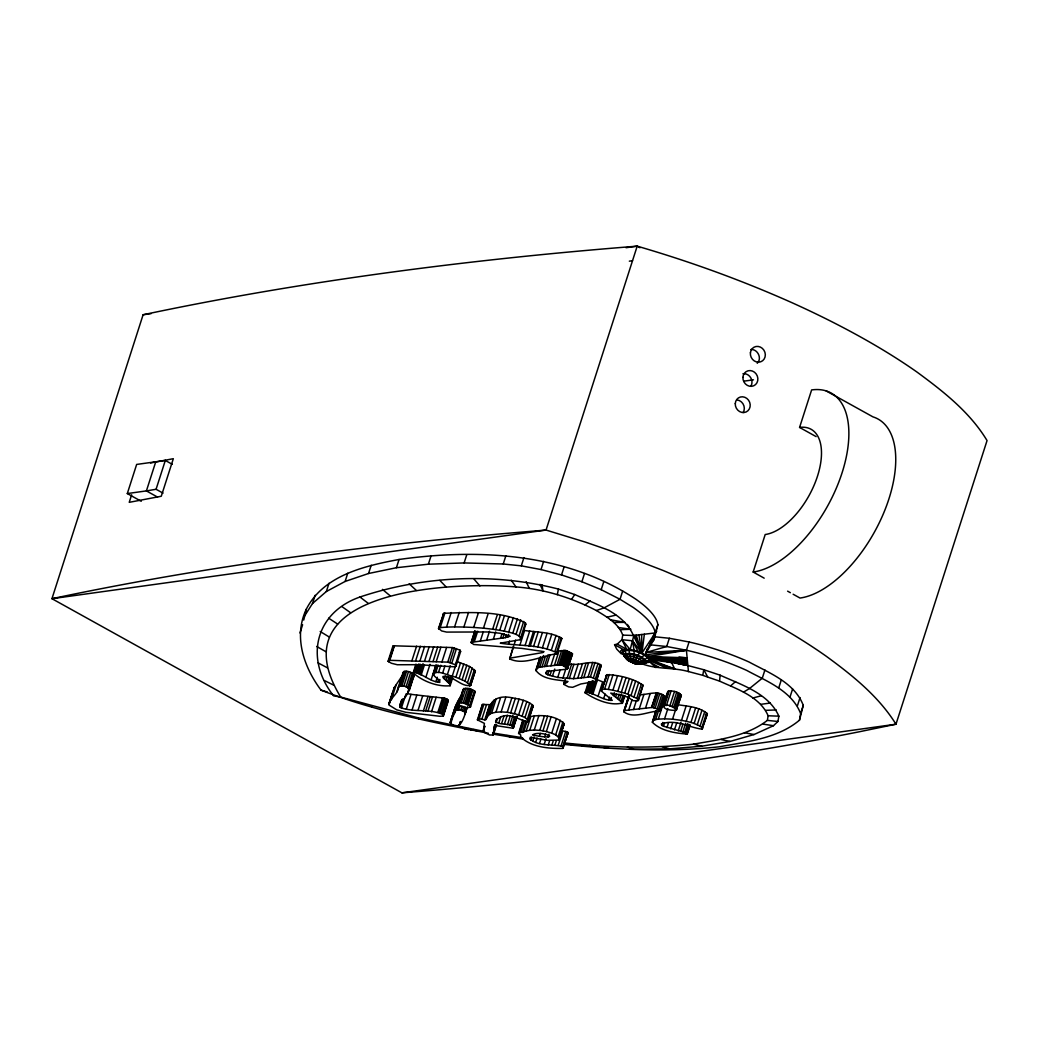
<?xml version="1.0" encoding="UTF-8"?>
<svg xmlns="http://www.w3.org/2000/svg" width="1039" height="1039" viewBox="0 0 1039 1039"><rect width="100%" height="100%" fill="white"/><g stroke="black" fill="none" stroke-linecap="round" stroke-linejoin="round"><path stroke-width="1.5" d="M517.279 716.079L513.162 728.248L494.616 725.417L492.98 734.989L489.577 734.976L484.005 732.274L483.33 730.638L484.732 726.274M513.539 727.729L513.539 727.209C509.733 721.845 493.902 726.716 496.486 718.936M563.398 747.651L562.813 746.534C552.073 743.768 538.721 746.794 529.76 738.911L530.319 737.274L547.384 740.326L558.566 740.054L564.06 723.599C555.735 715.533 541.877 714.533 530.864 716.481L526.189 731.04L518.617 732.976L520.708 735.041L520.656 736.911C531.124 747.21 548.566 748.69 562.657 748.405L568.073 732.872L567.489 731.976L562.839 730.885L558.164 745.444M568.073 732.872L562.657 748.405M399.781 705.52C404.171 697.208 417.743 685 399.145 686.117L398.521 686.714C398.457 694.091 389.482 698.065 388.963 705L396.664 709.819L405.885 712.299L439.978 716.287L443.315 716.027L443.51 714.897C430.847 708.247 413.743 712.871 400.171 707.429L399.781 705.52L401.184 701.156M559.294 739.3L564.06 723.599M565.476 743.054C607.945 747.612 650.908 748.742 693.429 744.171C718.637 739.677 746.625 736.508 767.353 720.378L768.146 715.767C759.821 696.598 737.222 689.208 719.572 681.116L720.118 675.181L703.806 669.726L687.376 665.415L650.154 658.271C642.518 651.985 631.543 647.959 621.738 649.946L620.634 650.933L621.387 653.934L616.672 649.063L614.581 644.674L617.231 644.154L621.945 639.712L622.738 635.102C618.543 623.348 606.464 616.763 596.386 610.529C571.45 597.62 544.046 589.035 515.98 586.918C453.017 581.567 274.582 588.827 340.675 697.052L417.133 717.598L484.694 731.534M495.551 721.845L497.902 718.559C508.253 711.079 518.058 719.819 527.565 721.78L533.163 705.819C527.812 700.247 519.188 699.208 511.902 697.74C494.642 694.351 488.577 702.806 486.174 719.261L484.758 719.832L479.226 718.767L477.382 719.832L484.395 723.378L483.33 730.638M528.396 721.261L533.163 705.819M690.078 725.365L687.273 734.105C675.363 733.17 661.116 731.079 652.388 722.287L655.791 710.897M644.349 634.219L641.959 653.05L632.556 640.79L621.945 639.712L626.673 649.258L617.231 644.154M402.911 674.441L403.82 671.558C408.041 670.025 417.769 674.09 412.106 679.22M601.386 691.065L607.088 674.675C619.439 675.194 632.66 678.129 643.011 685.195L638.466 700.299L637.18 700.935L632.959 700.611L628.439 697.481L622.218 695.312L610.737 693.078L622.543 702.935C610.231 706.364 595.347 699.494 585.061 692.792L585.178 692.065C594.542 692.792 602.568 700.533 612.244 700.364L601.386 691.065L606.529 675.012M606.062 676.506L606.218 675.415M634.219 651.206L633.439 659.142L634.258 663.337L641.582 664.012L648.843 661.233L649.362 659.609C643.167 652.622 631.803 648.713 622.764 651.232L622.231 652.869L626.712 659.349L634.855 663.661L641.582 664.012L646.089 662.583L646.531 661.207L649.362 659.609M564.047 744.405C615.543 749.664 667.609 752.405 719.196 746.807C746.573 741.781 777.471 738.638 799.485 720.183L800.627 713.585C791.939 690.844 766.509 681.155 746.599 670.363A101.303 31.3 17.8 0 0 686.415 650.232L646.141 652.44L654.089 639.517L657.869 624.673A101.303 31.3 17.8 0 0 635.907 599.243C566.541 553.203 479.291 548.202 399.054 559.476C364.715 565.878 323.649 575.268 306.31 609.179C293.271 636.582 303.817 667.155 321.012 690.13C374.637 711.208 432.003 722.105 488.434 733.3M627.426 747.132L634.374 749.236L669.856 748.82L701.87 746.21L730.04 741.43L754.054 734.534L773.458 725.703L777.964 721.469L778.873 716.17C768.717 693.208 741.339 684.844 720.118 675.181M654.297 636.725L669.337 638.271L689.065 641.985A101.303 31.3 17.8 0 1 749.249 662.116C769.159 672.908 794.588 682.597 803.264 705.338L799.485 720.183M557.346 594.646L558.398 589.061C493.772 572.489 423.068 575.866 359.962 597.009C314.557 612.893 304.635 659.271 333.584 695.831L340.675 697.052M707.754 677.116L702.741 675.311L703.806 669.726L707.754 677.116L719.572 681.116M303.726 620.075L306.31 609.179M388.067 661.233L389.755 660.323L447.77 662.129L455.394 664.726L455.952 666.09L454.55 666.817L418.133 664.7L397.262 664.739L391.391 663.259L388.067 661.233L392.898 646.115L393.729 645.803L452.446 647.557L460.069 650.167L460.628 651.531L455.952 666.09M392.898 646.115L393.287 647.245M474.135 693.065L475.239 692.286L474.615 690.935L469.524 688.558L463.823 688.532L463.303 690.208M143.109 314.752L51.95 598.698L401.885 792.835A5547.857 1714.389 17.8 0 0 858.435 731.95L895.982 724.209L987.05 440.575C969.997 412.249 943.399 391.482 917.138 372.17A382.014 118.043 17.8 0 0 791.692 302.57C741.56 280.231 689.883 261.49 637.193 246.165A5548.039 1714.441 17.8 0 0 143.109 314.752L151.071 313.648M141.226 501.279L127.303 493.564L136.654 464.433L165.318 460.459L172.279 464.316M131.641 494.824L129.226 502.331L161.279 496.252L173.331 458.693L150.538 462.991M155.759 461.784L146.408 490.902L127.303 493.564M157.538 497.084L146.408 490.902L156.071 489.278L165.318 460.459M299.972 632.998L302.609 624.751M303.661 617.413L312.492 603.529L315.142 595.295M312.492 603.529L326.363 591.503L328.999 583.269M326.363 591.503L345.117 581.45L347.753 573.216M345.117 581.45L368.546 573.502L371.196 565.255M368.546 573.502L396.404 567.723L399.054 559.476M388.612 661.804L393.729 645.803M389.378 660.323L394.054 645.764M389.755 660.323L394.43 645.751M396.404 567.723L428.38 564.19L431.029 555.943M388.963 703.559L394.184 687.636L402.418 675.454M388.872 704.325L393.08 691.221M389.43 703.546L393.171 691.896M391.43 699.637L396.106 685.078M396.755 692.039L403.197 672.155M398.703 687.545L403.82 671.558M400.301 685.818L404.976 671.259M401.898 685.844L406.574 671.285M411.925 660.7L416.6 646.141M403.82 686.195L408.496 671.636M400.457 703.923L401.859 699.559M406.028 686.948L410.704 672.389M399.716 706.858L402.054 699.585M400.171 707.429L402.976 698.702M415.626 660.804L420.301 646.232M407.639 687.87L412.314 673.298M401.431 707.923L405.171 696.273M405.184 696.766L406.119 693.844M413.171 672.882L413.795 672.324C423.016 673.688 430.211 681.883 439.822 682.376L439.458 680.766L434.328 675.96L433.393 673.675C438.887 669.921 446.458 675.22 452.251 676.103L456.926 661.544L469.641 666.493L475.343 670.778L470.667 685.337C461.264 687.493 453.679 675.311 442.939 676.48L443.017 677.584L449.783 684.091L450.108 685.753C437.224 686.987 422.535 681.194 413.171 672.882L415.977 664.142M413.795 672.324L416.132 665.051M408.678 688.844L413.353 674.285M407.431 693.779L411.171 682.129M413.704 673.986L416.042 666.7M414.782 672.363L417.12 665.077M409.21 689.792L413.886 675.233M409.184 690.818L413.964 675.805M416.145 672.597L418.951 663.869M419.951 660.973L424.626 646.414M417.535 672.96L420.34 664.233M406.366 708.91L411.041 694.351L444.731 698.208L447.238 699.221L448.225 701.026L443.315 716.027M418.587 673.376L421.392 664.635M419.12 673.714L421.925 664.986M419.574 674.064L422.847 663.882M420.172 674.506L423.444 664.311M424.535 661.181L429.211 646.622M421.172 675.103L424.444 664.908M412.119 709.754L416.795 695.195M509.604 658.207L542.865 652.544L544.007 651.596L521.838 648.375L473.615 644.479L471.187 642.362L505.396 637.647L510.188 636.18L499.941 633.245L487.291 631.959L446.614 632.089L441.692 630.946L438.51 628.361L443.744 613.309C470.667 612.374 500.889 610.361 525.435 622.906L525.812 624.192L521.136 638.751L520.071 639.725L500.291 643.18C519.058 646.102 540.163 644.219 557.19 653.037L556.878 653.752C541.839 655.596 524.059 665.83 509.681 658.908L513.344 646.557M438.692 629.05L443.744 613.309M429.003 661.401L433.679 646.842M438.51 628.361L440.211 627.595L444.887 613.036M425.808 677.441L430.016 664.337M428.38 564.19L464.121 562.943L466.771 554.696M433.016 661.596L437.692 647.037M418.003 710.455L422.678 695.896M440.211 627.595L446.523 627.101L451.199 612.542M436.185 661.765L440.861 647.193M431.12 679.805L435.796 665.246M433.393 673.675L436.185 664.947M433.497 674.753L435.835 667.467M434.289 672.856L436.627 665.57M434.925 672.584L437.263 665.298M423.354 710.988L428.029 696.429M435.809 672.389L438.146 665.103M425.561 711.208L430.237 696.649M438.471 672.519L440.809 665.233M441.926 661.999L446.601 647.427M435.912 681.649L437.315 677.272M446.523 627.101L454.601 626.907L459.277 612.348M427.847 711.429L432.523 696.87M437.783 682.207L438.718 679.298M439.016 682.402L439.952 679.493M442.575 673.285L444.913 666.012M431.51 711.793L436.185 697.234M447.77 662.129L452.446 647.557M444.315 678.844L445.25 675.934M449.822 662.505L454.498 647.946M447.393 674.532L450.199 665.804M445.9 680.272L446.835 677.363M451.809 663.103L456.485 648.544M454.601 626.907L463.862 627.037L468.537 612.465M447.445 681.675L448.848 677.298M437.835 712.429L442.51 697.87M439.055 712.585L443.731 698.013M448.692 682.857L450.562 677.038M455.394 664.726L460.069 650.167M440.055 712.767L444.731 698.208M449.783 684.091L451.653 678.272M450.108 685.753L452.666 677.779M441.523 713.248L446.199 698.676M442.562 713.78L447.238 699.221M443.198 714.351L447.874 699.792M443.51 714.897L448.173 700.338M470.667 685.337L464.965 681.052L455.887 677.259L460.563 662.7M463.862 627.037L473.693 627.452L478.369 612.893M459.16 678.415L463.836 663.856M471.187 642.362L474.927 630.712M471.199 642.894L474.94 631.244M471.745 641.946L475.018 631.764M472.992 641.608L476.265 631.413M462.16 679.662L466.836 665.103M474.433 641.388L477.706 631.192M467.524 706.741C464.667 714.222 460.822 734.326 450.16 722.637C453.199 713.728 455.589 702.247 461.926 695.273L460.056 701.104M450.16 722.637L455.666 705.871M450.991 720.443L456.744 703.741M450.744 723.43L452.614 717.598M452.069 718.3L458.108 701.169M464.965 681.052L469.641 666.493M453.433 715.728L459.55 698.39M454.874 712.949L460.861 695.585M464.121 562.943L503.24 563.982L505.889 555.735M456.186 710.156L463.186 689.273M458.459 704.468L459.147 703.091L463.173 702.832L470.55 706.325C468.368 709.546 461.03 706.988 458.459 704.468L462.667 691.364M458.628 704.767L463.823 688.532M456.472 709.975L457.251 709.832L459.121 704.013M473.693 627.452L483.473 628.179L488.148 613.607M480.447 640.647L483.252 631.907M457.251 709.832L458.615 709.884L460.017 705.507M461.225 702.637L465.901 688.078M467.55 682.558L472.226 667.999M458.615 709.884L460.667 710.26L462.069 705.897M463.173 702.832L467.849 688.273M469.732 684.078L474.407 669.519M469.589 686.039L471.459 680.22M465.654 712.572L462.407 710.767L463.81 706.39M464.849 703.117L469.524 688.558M470.446 685.779L475.343 670.778M458.926 726.053L460.329 721.689M465.953 703.52L470.628 688.961M459.147 725.845L460.55 721.482M486.707 639.946L489.512 631.218M463.952 711.338L465.355 706.975M467.018 704.052L471.693 689.493M465.108 711.962L466.511 707.585M464.849 714.481L466.719 708.663M468.134 704.728L472.81 690.156M483.473 628.179L492.668 629.218L497.343 614.646M469.94 705.494L474.615 690.935M469.927 706.169L473.667 694.533M470.433 707.182L475.226 691.766M492.668 629.218L495.733 629.66L500.408 615.101M493.343 639.219L495.681 631.933M495.733 629.66L499.746 630.322L504.422 615.763M503.24 563.982L521.292 565.852L523.942 557.605M500.512 638.362L501.915 633.985M499.746 630.322L504.214 631.154L508.889 616.595M502.837 638.024L504.24 633.66M477.382 719.832L482.408 704.442L490.85 704.689M477.784 720.43L482.408 704.442M479.226 718.767L483.901 704.208M505.396 637.647L506.331 634.738M504.214 631.154L508.707 632.128L513.383 617.556M507.733 637.193L508.668 634.271M481.849 719.209L486.525 704.65M508.565 643.933L509.5 641.011M484.758 719.832L489.434 705.273M508.707 632.128L512.798 633.206L517.474 618.647M640.024 247.724L637.193 246.165L546.046 530.059L51.95 598.698A5547.857 1714.389 17.8 0 1 501.33 533.825L546.046 530.059L585.658 542.202L624.959 555.774L663.414 570.593L700.533 586.464A382.014 118.043 17.8 0 1 825.992 656.064C852.331 675.285 878.513 696.208 895.982 724.209L401.885 792.835M485.823 719.754L490.499 705.195M486.174 719.261L491.616 703.104M486.94 717.676L492.681 701.429M483.343 731.313L484.836 726.287M488.005 715.988L489.499 714.429L494.174 699.857M521.136 638.751L519.032 635.959L516.019 634.361L520.695 619.802M489.499 714.429L491.564 713.196L496.239 698.624M514.214 644.466L515.617 640.102M509.681 658.908L513.734 646.076M519.032 635.959L523.708 621.4M521.292 565.852L541.02 569.554L543.657 561.32M491.564 713.196L495.928 712.247L500.603 697.689M520.071 639.725L525.435 622.906M519.929 645.037L524.604 630.478C536.981 632.426 551.151 631.699 561.865 638.466L556.878 653.752M493.98 727.651L494.915 724.741M495.876 722.118L496.811 719.209M493.889 730.001L495.759 724.17M492.98 734.989L496.2 725.079M493.369 734.612L496.642 724.43M495.928 712.247L501.123 711.884L505.798 697.325M498.863 722.806L500.733 716.975M525.059 645.57L529.734 631.011M501.655 723.352L503.993 716.079M501.123 711.884L507.227 712.299L511.902 697.74M528.851 645.985L533.527 631.426M504.46 723.91L507.266 715.17M530.228 646.141L534.903 631.582M507.227 712.299L510.668 712.858L515.344 698.299M507.487 724.612L510.292 715.871M533.527 646.57L538.202 631.998M509.746 725.209L513.019 715.014M510.668 712.858L514.383 713.689L519.058 699.13M511.604 725.819L514.409 717.079M537.721 647.167L542.397 632.595M512.915 726.482L516.188 716.287M541.02 569.554L561.528 574.944L564.164 566.697M513.162 728.248L516.903 716.598M528.487 720.378L525.007 717.546L518.643 714.884L523.318 700.325M542.384 647.933L547.059 633.374M568.917 663.752C579.645 666.83 591.685 658.518 601.23 665.298L596.711 680.675L595.685 681.402L580.788 683.987L572.684 687.299L568.593 686.883L563.878 684.402L567.982 681.506C557.32 679.48 543.501 680.09 536.124 670.739L539.761 657.843M536.02 669.493L540.384 656.856M536.124 670.739L539.864 659.09M522.136 716.157L526.812 701.598M536.644 668.506L537.838 667.765L541.111 657.57M518.552 733.664L522.825 719.871M537.838 667.765L539.786 667.181L543.527 655.531M519.331 732.56L523.072 720.91M525.007 717.546L529.682 702.974M547.085 648.881L551.761 634.309M520.578 732.417L524.318 720.767M539.786 667.181L542.059 666.791L545.332 656.596M522.279 732.573L526.02 720.923M527.409 719.079L532.085 704.52M542.059 666.791L544.345 666.544L548.085 654.895M523.695 731.872L526.968 721.676M527.565 721.78L532.825 705.208M544.345 666.544L546.306 666.35L550.047 654.7M551.41 649.972L556.086 635.413M596.711 680.675L595.373 678.961L590.399 676.909L573.528 678.701L557.722 677.467L547.774 674.766L546.163 673.753L547.098 670.843M554.969 651.245L559.631 636.686M526.189 731.04L529.721 730.339L534.397 715.78M547.774 674.766L549.176 670.402M546.306 666.35L550.891 665.804L554.631 654.154M555.904 654.336L561.294 637.634M549.93 675.61L551.332 671.233M554.397 665.415L559.073 650.843L565.852 650.492L572.502 653.869L567.307 669.142L546.774 671.415L545.67 672.804L546.163 673.753M530.656 740.054L531.591 737.145M529.721 730.339L534.254 730.027L538.929 715.468M651.908 641.57L654.089 639.517L655.219 632.92A101.303 31.3 17.8 0 0 633.258 607.477L620.023 599.295L601.191 589.697L581.892 581.749L584.528 573.515M552.397 676.324L554.735 669.051M532.682 741.249L534.085 736.872M550.891 665.804L556.969 665.116L561.644 650.557M556.969 665.116L558.839 664.908L563.515 650.349M558.839 664.908L560.008 664.882L564.684 650.323M535.682 742.417L537.085 738.054M534.254 730.027L539.799 730.352L544.475 715.78M560.008 664.882L561.177 665.051L565.852 650.492M557.722 677.467L560.06 670.181M539.332 736.3C563.19 739.223 539.007 729.859 532.552 734.963L539.332 736.3L540.267 733.391M561.177 665.051L562.138 665.285L566.813 650.726M567.826 668.441L562.735 665.492L567.411 650.921M539.799 730.352L542.955 730.82L547.631 716.261M563.904 666.064L568.58 651.505M539.514 743.521L540.916 739.145M565.19 666.726L569.866 652.167M562.865 678.194L566.138 667.999M566.528 667.441L571.203 652.882M544.592 737.015L545.527 734.092M542.955 730.82L546.371 731.573L551.047 717.014M567.463 667.973L572.138 653.401M567.307 669.142L572.502 653.869M544.15 744.482L546.02 738.664M563.826 683.896L565.229 679.532M563.878 684.402L565.281 680.038M564.255 683.558L565.19 680.636M548.072 737.054L549.008 734.144M567.008 678.558L571.684 663.999M559.385 738.158L555.67 734.833L551.735 733.157L556.41 718.598M569.255 678.688L573.931 664.129M548.241 745.028L549.644 740.664M601.191 589.697L603.841 581.45M551.813 745.275L553.216 740.911M555.67 734.833L560.346 720.274M573.528 678.701L578.203 664.142M554.826 745.34L556.229 740.976M558.216 736.534L562.891 721.975M577.697 678.415L582.372 663.856M558.566 740.054L563.969 724.741M581.282 677.986L585.957 663.427M561.073 745.872L565.748 731.313M583.84 677.61L588.516 663.051M562.813 746.534L567.489 731.976M563.333 747.145L568.008 732.573M588.061 676.896L592.737 662.324M585.061 692.792L588.451 681.87M590.399 676.909L595.074 662.35M585.97 691.974L589.243 681.779M587.191 692.078L590.464 681.883M588.529 692.312L592.269 680.662M593.36 677.947L598.035 663.389M589.62 692.662L593.36 681.013M622.673 591.048L620.023 599.295L604.114 607.854L596.386 610.529M590.269 692.987L594.009 681.337M590.853 693.338L594.594 681.688M595.373 678.961L600.048 664.389M591.607 693.766L595.815 680.662M597.087 677.025L600.36 666.843M596.555 679.87L601.23 665.298M592.801 694.338L597.477 679.766L602.659 681.896L597.983 696.455M601.542 689.987L607.088 674.675M602.412 689.234L604.581 689.039L609.257 674.48M603.724 698.507L605.127 694.143M604.581 689.039L608.309 689.402L612.984 674.831M608.698 700.026L609.633 697.104M608.309 689.402L612.906 690.221L617.582 675.662M610.529 700.429L611.464 697.52M613.4 695.649L614.335 692.74M615.582 697.104L616.517 694.195M612.906 690.221L617.763 691.403L622.439 676.844M617.737 698.533L619.14 694.169M617.763 691.403L621.361 692.273L626.036 677.714M619.491 699.754L621.361 693.935M621.179 701.052L623.049 695.221M621.361 692.273L624.699 693.195L629.374 678.636M621.867 703.559L624.192 696.286M622.543 702.935L624.868 695.662M638.466 700.299L636.764 698.416L627.881 694.247L632.556 679.688M639.621 694.792C647.933 694.727 657.934 689.948 664.999 696.403L660.323 710.962C649.18 710.728 634.284 719.495 623.997 711.949L628.452 696.611L628.673 697.39M623.777 711.17L628.933 696.117M623.997 711.949L629.127 696.026M624.257 710.676L628.959 697.442M631.011 695.507L635.686 680.948M689.065 641.985L686.415 650.232L645.401 654.739L647.388 648.544M624.751 710.546L628.764 710.04L632.037 699.844M634.037 696.922L638.712 682.35M657.869 624.673L655.219 632.92L645.401 654.739M636.764 698.416L641.427 683.844M628.764 710.04L633.504 709.507L636.31 700.78M637.972 700.715L643.011 685.195M633.504 709.507L639.271 708.897L643.946 694.338M639.271 708.897L645.492 708.221L650.167 693.662M669.337 638.271L666.7 646.518L646.141 652.44L655.219 632.92L633.465 635.504L622.738 635.102M645.492 708.221L651.557 707.494L656.232 692.935M651.557 707.494L656.869 692.961M652.193 707.52L653.427 707.702L658.103 693.13M653.427 707.702L655.128 708.13L659.804 693.571M652.388 722.287L656.129 710.637M660.323 710.962L657.18 708.923L661.856 694.351M652.518 721.079L653.778 720.17L656.583 711.429M658.674 709.65L663.35 695.091M653.778 720.17L655.687 719.572L658.492 710.845M659.791 710.351L664.466 695.792M660.09 711.377L664.999 696.403M655.687 719.572L658.271 719.157L662.947 704.598M663.103 706.078L667.778 691.519C672.389 690.182 678.155 691.636 681.337 695.273L676.168 710.364C655.895 710.598 664.246 698.883 676.662 709.845M663.168 706.572L668.038 691.351M663.869 705.754L668.545 691.195M664.402 705.676L669.077 691.104M666.402 705.559L671.077 691M687.273 734.105L684.701 732.43L663.453 726.209L661.882 725.339L662.817 722.43M658.271 719.157L664.583 718.819L667.856 708.624M663.453 726.209L664.389 723.287M669.804 706.026L674.48 691.467M672.025 706.689L676.701 692.13M666.96 727.599L668.363 723.222M673.766 707.325L678.441 692.766M674.571 707.832L679.246 693.26M675.116 708.364L679.792 693.805M675.532 708.975L680.207 694.416M664.583 718.819L672.532 719.183L677.207 704.624C687.311 706.286 699.377 706.663 707.351 713.793L702.039 729.131C688.948 727.586 675.337 718.572 661.362 724.053L661.882 725.339M675.844 709.118L678.181 701.845M676.168 710.364L681.337 695.273M670.687 728.807L672.558 722.988M674.48 729.872L676.818 722.586M672.532 719.183L681.506 720.352L686.182 705.793M678.246 730.807L681.052 722.079M680.61 731.378L682.948 724.105M681.506 720.352L686.221 721.274L690.896 706.715M682.844 731.924L685.649 723.183M684.701 732.43L687.506 723.702M686.065 732.911L688.87 724.183M686.337 734.248L688.675 726.975M687.221 733.586L690.026 724.845M686.221 721.274L690.948 722.443L695.623 707.884M702.676 728.365L700.065 726.092L694.13 723.456L698.805 708.897M697.286 724.728L701.961 710.169M700.065 726.092L704.741 711.533M701.948 727.326L706.624 712.767M702.039 729.131L707.351 713.793M753.158 572.047L765.198 534.527A59.132 30.378 -61 0 0 817.511 476.109A59.132 30.378 -61 0 0 799.575 427.432L811.628 389.924A100.562 51.664 -61 0 1 842.11 472.693A100.562 51.664 -61 0 1 753.158 572.047L764.184 578.165M764.925 669.973L762.275 678.207L749.522 688.519L743.495 692.143M778.666 688.143L781.302 679.909M789.965 697.195L792.614 688.948M797.407 705.806L800.043 697.559M800.627 713.585L803.264 705.338M454.835 707.754L455.42 708.871M561.865 638.466L560.579 639.764M639.505 652.895L633.803 662.453L632.478 662.895L631.998 661.181M394.184 687.636L393.638 690.441M571.554 599.399L574.723 594.516C596.035 604.217 623.997 612.815 633.673 636.089L641.959 653.05L655.219 632.92L653.427 635.465M644.284 655.064L637.946 660.869L633.803 662.453L628.751 660.869L625.66 657.908L623.699 655.544L624.14 654.167L622.764 651.232M757.236 363.286C762.301 358.52 757.743 348.948 750.898 349.507M654.557 633.335L656.726 631.283M524.747 625.166L525.812 624.192M730.768 685.753L735.586 681.545M585.035 604.932L590.191 600.88M647.622 657.414C641.842 662.674 630.699 665.492 625.66 657.908L625.998 656.83C631.933 655.18 639.375 657.739 643.453 662.324L643.115 663.402L636.868 663.324L630.79 661.414L628.05 659.882L628.283 659.142C632.348 658.012 637.427 659.765 640.232 662.908L638.959 664.064C631.725 664.869 627.14 657.505 636.985 662.947L646.531 661.207C641.31 655.323 631.751 652.037 624.14 654.167L628.283 659.142L636.336 663.544C632.959 662.934 625.881 656.375 625.088 650.297M532.241 707.221L533.072 706.702M459.225 652.245L460.628 651.531M644.128 663.376L648.843 661.233M645.907 662.479L647.946 661.674M645.245 662.804L647.024 662.129M640.673 663.337C633.089 666.648 629.179 656.271 629.205 650.336M474.265 671.48L475.122 671.22M702.741 675.311L688.441 671.558L686.415 650.232L648.206 656.518L685.402 665.038L687.311 664.466L679.766 662.44M680.051 696.013L680.844 695.805M752.807 698.013L761.275 695.792M607.166 617.179L615.867 615.127M705.286 714.884L706.715 714.572M626.049 247.711L637.193 246.165M629.335 261.166L632.517 260.724M743.82 381.17L753.47 379.832M760.704 704.338L770.341 703.039M678.61 651.063L686.415 650.232L666.7 646.518L650.154 644.803M640.738 663.285C655.96 669.674 672.688 667.103 688.441 671.558M645.037 662.882L649.985 662.194L651.141 659.869L650.154 658.271M620.491 629.673L630.881 629.27L618.296 627.478M765.886 710.338L776.289 709.936M613.828 622.452L624.933 622.374L610.4 619.751M639.556 663.739L642.531 663.765M640.219 663.492L643.336 663.57L645.167 662.83L645.57 661.557C640.699 656.077 631.803 653.012 624.712 654.999L624.309 656.271L628.998 660.882L634.439 663.038M768.146 715.767L778.873 716.17M678.986 657.077L686.896 657.817L648.206 656.518L671.584 662.44L674.675 668.96L651.076 661.207L666.856 668.155M570.385 744.418L576.762 745.028M581.528 745.495L586.308 745.95M592.685 746.56L599.061 747.171M603.841 747.638L608.607 748.093M767.353 720.378L777.964 721.469M668.571 662.129L671.584 662.44L665.544 660.246M679.077 658.609L687.013 659.713L648.206 656.518L687.311 664.466M492.59 732.963L522.552 737.742M492.954 734.118L523.461 739.132M763.34 724.157L773.458 725.703M667.012 661.622L671.584 662.44L664.194 660.129M744.482 732.742L754.054 734.534M679.181 660.077L687.143 661.622L648.206 656.518L687.26 663.518L679.61 661.622M407.34 693.597L411.041 694.351M720.988 739.495L730.04 741.43M693.429 744.171L701.87 746.21M667.025 661.323L671.584 662.44L651.141 659.869L674.675 668.96M662.129 746.716L669.856 748.82M514.383 713.689L518.643 714.884M460.667 710.26L462.407 710.767M321.012 690.13L327.233 691.948M546.371 731.573L551.735 733.157M676.337 662.285L685.402 665.038M672.934 661.492L683.428 664.674M674.895 662.466L679.48 663.934M690.948 722.443L694.13 723.456M452.251 676.103L455.887 677.259M624.699 693.195L627.881 694.247M561.528 574.944L581.892 581.749M558.398 589.061L574.723 594.516M589.684 745.379L595.789 747.457M512.798 633.206L516.019 634.361M655.128 708.13L657.18 708.923M506.811 735.534L511.045 737.378M473.641 729.534L477.122 731.248M324.441 680.558L333.493 685.052M468.108 728.534L471.472 730.235M465.342 728.027L468.654 729.716M467.238 729.469L463.965 727.781L465.823 729.209M318.077 662.869L327.259 667.739M826.083 390.872L872.955 416.873A100.562 51.664 -61 0 1 884.657 510.656A100.562 51.664 -61 0 1 800.017 598.048L793.134 594.23M799.575 427.432L816.122 436.614M787.614 591.165L790.367 592.698M614.581 644.674L623.491 649.622M156.071 489.278L163.032 493.135M316.648 646.453L325.869 651.687M659.038 667.35L649.985 662.194L655.934 667.622M320.194 631.504L329.337 637.076M328.675 618.192L337.623 624.049M462.576 727.534L464.797 728.988M417.133 717.598L419.353 719.053M627.011 658.713L625.075 657.401L622.231 652.869M341.974 606.646L350.637 612.763M359.962 597.009L368.235 603.334M382.443 589.373L390.222 595.867M409.171 583.827L416.353 590.451M370.962 705.832L372.144 707.027M439.848 580.437L446.354 587.139M474.135 579.243L479.901 585.957M621.945 639.712L630.179 649.609L633.673 636.089L634.829 635.349L641.959 653.05L641.621 634.53M627.309 624.426L629.102 626.855M511.253 580.23L515.98 586.918M638.089 651.57L632.556 640.79L634.076 650.401M539.942 584.36L543.033 590.879L541.981 584.749M526.176 581.775L529.267 588.295M636.193 635.18L641.959 653.05L638.907 634.855M443.185 613.802L443.367 614.491M742.963 373.741A8.039 7.312 62.3 0 1 750.678 377.638A8.039 7.312 62.3 0 1 750.755 386.378M737.261 399.963A8.039 7.312 62.3 0 1 743.106 412.6M671.584 662.44L668.389 662.038L671.584 662.44M750.418 352.728A8.039 7.312 62.3 0 0 760.769 361.767A8.039 7.312 62.3 0 0 762.34 348.364A8.039 7.312 62.3 0 0 750.418 352.728M742.924 377.404A8.039 7.312 62.3 0 0 753.769 385.755A8.039 7.312 62.3 0 0 754.483 372.209A8.039 7.312 62.3 0 0 742.924 377.404M735.274 403.626A8.039 7.312 62.3 0 0 746.106 411.976A8.039 7.312 62.3 0 0 746.833 398.431A8.039 7.312 62.3 0 0 735.274 403.626"/></g></svg>
